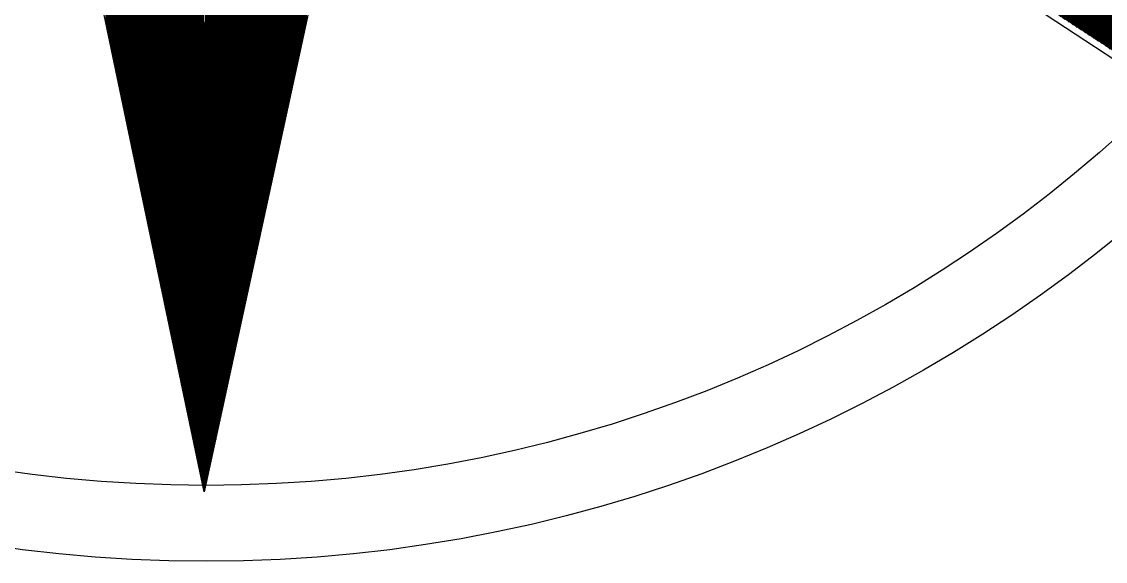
# Model space of a CAD drawing. Extents: x 5688 to 6046, y 8075 to 8432.
# Drawn here: x 5844.3 to 5978.6, y 8074.8 to 8141.7 of the extents above; entities that cross this region are included whole.
import ezdxf

# ---------------------------------------------------------------- set-up
doc = ezdxf.new("R2010")
doc.units = 0
doc.header["$LTSCALE"] = 1000
doc.header["$MEASUREMENT"] = 0
doc.layers.get('0').update_dxf_attribs({"linetype": 'CONTINUOUS'})
doc.layers.add('2D', color=7, linetype='CONTINUOUS')

# ---------------------------------------------------------------- blocks, each defined once
blk = doc.blocks.new('*X1')
at = {"color": 0}
for p, q in [((26497.5, 19348.8), (26503.1, 19348.8)), ((26497.5, 18048.8), (26497.5, 19348.5)), ((26497.8, 19350), (26502.8, 19350)), ((26498.1, 19351.2), (26502.6, 19351.2)), ((26498.4, 19352.5), (26502.3, 19352.5)), ((26498.6, 19353.8), (26502.1, 19353.8)), ((26498.8, 18050.7), (26498.8, 19354.3)), ((26498.9, 19355), (26501.8, 19355)), ((26499.2, 19356.2), (26501.5, 19356.2)), ((26499.4, 19357.5), (26501.3, 19357.5)), ((26499.7, 19358.8), (26501, 19358.8)), ((26500, 19360), (26500.7, 19360)), ((26501.2, 18054.3), (26501.2, 19357.6)), ((26502.5, 18056.1), (26502.5, 19351.6)), ((26494.8, 19336.2), (26505.7, 19336.2)), ((26495, 18045.2), (26495, 19337)), ((26495.1, 19337.5), (26505.5, 19337.5)), ((26495.4, 19338.8), (26505.2, 19338.8)), ((26495.6, 19340), (26504.9, 19340)), ((26495.9, 19341.2), (26504.7, 19341.2)), ((26496.2, 18047), (26496.2, 19342.8)), ((26496.2, 19342.5), (26504.4, 19342.5)), ((26496.5, 19343.8), (26504.2, 19343.8)), ((26496.7, 19345), (26503.9, 19345)), ((26497, 19346.2), (26503.6, 19346.2)), ((26497.3, 19347.5), (26503.4, 19347.5)), ((26503.8, 18057.9), (26503.8, 19345.7)), ((26505, 18059.7), (26505, 19339.7)), ((26491.8, 19322.5), (26508.6, 19322.5)), ((26492.1, 19323.8), (26508.4, 19323.8)), ((26492.4, 19325), (26508.1, 19325)), ((26492.5, 18041.6), (26492.5, 19325.5)), ((26492.7, 19326.2), (26507.8, 19326.2)), ((26492.9, 19327.5), (26507.6, 19327.5)), ((26493.2, 19328.8), (26507.3, 19328.8)), ((26493.5, 19330), (26507, 19330)), ((26493.7, 19331.2), (26506.8, 19331.2)), ((26493.8, 18043.4), (26493.8, 19331.3)), ((26494, 19332.5), (26506.5, 19332.5)), ((26494.3, 19333.8), (26506.3, 19333.8)), ((26494.6, 19335), (26506, 19335)), ((26506.2, 18061.5), (26506.2, 19333.8)), ((26507.5, 18063.4), (26507.5, 19327.8)), ((26508.8, 18065.2), (26508.8, 19321.8)), ((26488.8, 18036.1), (26488.8, 19308.3)), ((26488.9, 19308.8), (26511.5, 19308.8)), ((26489.1, 19310), (26511.2, 19310)), ((26489.4, 19311.2), (26511, 19311.2)), ((26489.7, 19312.5), (26510.7, 19312.5)), ((26489.9, 19313.8), (26510.4, 19313.8)), ((26490, 18038), (26490, 19314)), ((26490.2, 19315), (26510.2, 19315)), ((26490.5, 19316.2), (26509.9, 19316.2)), ((26490.8, 19317.5), (26509.7, 19317.5)), ((26491, 19318.8), (26509.4, 19318.8)), ((26491.2, 18039.8), (26491.2, 19319.8)), ((26491.3, 19320), (26509.1, 19320)), ((26491.6, 19321.2), (26508.9, 19321.2)), ((26510, 18067), (26510, 19315.9)), ((26511.2, 18068.8), (26511.2, 19309.9)), ((26485.9, 19295), (26514.4, 19295)), ((26486.1, 19296.2), (26514.1, 19296.2)), ((26486.2, 18032.5), (26486.2, 19296.8)), ((26486.4, 19297.5), (26513.9, 19297.5)), ((26486.7, 19298.8), (26513.6, 19298.8)), ((26486.9, 19300), (26513.3, 19300)), ((26487.2, 19301.2), (26513.1, 19301.2)), ((26487.5, 19302.5), (26512.8, 19302.5)), ((26487.5, 18034.3), (26487.5, 19302.5)), ((26487.8, 19303.8), (26512.5, 19303.8)), ((26488, 19305), (26512.3, 19305)), ((26488.3, 19306.2), (26512, 19306.2)), ((26488.6, 19307.5), (26511.8, 19307.5)), ((26512.5, 18070.6), (26512.5, 19304)), ((26513.8, 18072.4), (26513.8, 19298)), ((26483.1, 19282.5), (26517, 19282.5)), ((26483.4, 19283.8), (26516.7, 19283.8)), ((26483.7, 19285), (26516.5, 19285)), ((26483.8, 18036.1), (26483.8, 19285.3)), ((26484, 19286.2), (26516.2, 19286.2)), ((26484.2, 19287.5), (26516, 19287.5)), ((26484.5, 19288.8), (26515.7, 19288.8)), ((26484.8, 19290), (26515.4, 19290)), ((26485, 19291.2), (26515.2, 19291.2)), ((26485, 18034.3), (26485, 19291)), ((26485.3, 19292.5), (26514.9, 19292.5)), ((26485.6, 19293.8), (26514.6, 19293.8)), ((26515, 18074.3), (26515, 19292)), ((26516.2, 18076.1), (26516.2, 19286.1)), ((26480, 18041.6), (26480, 19268)), ((26480.2, 19268.8), (26519.9, 19268.8)), ((26480.4, 19270), (26519.6, 19270)), ((26480.7, 19271.2), (26519.4, 19271.2)), ((26481, 19272.5), (26519.1, 19272.5)), ((26481.2, 19273.8), (26518.8, 19273.8)), ((26481.2, 18039.8), (26481.2, 19273.8)), ((26481.5, 19275), (26518.6, 19275)), ((26481.8, 19276.2), (26518.3, 19276.2)), ((26482.1, 19277.5), (26518.1, 19277.5)), ((26482.3, 19278.8), (26517.8, 19278.8)), ((26482.5, 18038), (26482.5, 19279.5)), ((26482.6, 19280), (26517.5, 19280)), ((26482.9, 19281.2), (26517.3, 19281.2)), ((26517.5, 18077.9), (26517.5, 19280.1)), ((26518.8, 18079.7), (26518.8, 19274.2)), ((26520, 18081.5), (26520, 19268.2)), ((26477.2, 19255), (26522.8, 19255)), ((26477.4, 19256.2), (26522.5, 19256.2)), ((26477.5, 18045.3), (26477.5, 19256.5)), ((26477.7, 19257.5), (26522.2, 19257.5)), ((26478, 19258.8), (26522, 19258.8)), ((26478.3, 19260), (26521.7, 19260)), ((26478.5, 19261.2), (26521.5, 19261.2)), ((26478.8, 19262.5), (26521.2, 19262.5)), ((26478.8, 18043.5), (26478.8, 19262.3)), ((26479.1, 19263.8), (26520.9, 19263.8)), ((26479.3, 19265), (26520.7, 19265)), ((26479.6, 19266.2), (26520.4, 19266.2)), ((26479.9, 19267.5), (26520.1, 19267.5)), ((26521.2, 18083.3), (26521.2, 19262.2)), ((26522.5, 18085.1), (26522.5, 19256.3)), ((26474.2, 19241.2), (26525.7, 19241.2)), ((26474.4, 19242.5), (26525.4, 19242.5)), ((26474.7, 19243.8), (26525.1, 19243.8)), ((26475, 19245), (26524.9, 19245)), ((26475, 18048.9), (26475, 19245)), ((26475.3, 19246.2), (26524.6, 19246.2)), ((26475.5, 19247.5), (26524.3, 19247.5)), ((26475.8, 19248.8), (26524.1, 19248.8)), ((26476.1, 19250), (26523.8, 19250)), ((26476.2, 18047.1), (26476.2, 19250.8)), ((26476.4, 19251.2), (26523.6, 19251.2)), ((26476.6, 19252.5), (26523.3, 19252.5)), ((26476.9, 19253.8), (26523, 19253.8)), ((26523.8, 18087), (26523.8, 19250.3)), ((26525, 18088.8), (26525, 19244.4)), ((26471.2, 18054.4), (26471.2, 19227.8)), ((26471.5, 19228.8), (26528.3, 19228.8)), ((26471.7, 19230), (26528, 19230)), ((26472, 19231.2), (26527.8, 19231.2)), ((26472.3, 19232.5), (26527.5, 19232.5)), ((26472.5, 19233.8), (26527.2, 19233.8)), ((26472.5, 18052.6), (26472.5, 19233.5)), ((26472.8, 19235), (26527, 19235)), ((26473.1, 19236.2), (26526.7, 19236.2)), ((26473.4, 19237.5), (26526.4, 19237.5)), ((26473.6, 19238.8), (26526.2, 19238.8)), ((26473.8, 18050.8), (26473.8, 19239.3)), ((26473.9, 19240), (26525.9, 19240)), ((26526.2, 18090.6), (26526.2, 19238.4)), ((26527.5, 18092.4), (26527.5, 19232.4)), ((26468.5, 19215), (26531.2, 19215)), ((26468.7, 19216.2), (26530.9, 19216.2)), ((26468.8, 18058.1), (26468.8, 19216.3)), ((26469, 19217.5), (26530.6, 19217.5)), ((26469.3, 19218.8), (26530.4, 19218.8)), ((26469.6, 19220), (26530.1, 19220)), ((26469.8, 19221.2), (26529.8, 19221.2)), ((26470, 18056.3), (26470, 19222)), ((26470.1, 19222.5), (26529.6, 19222.5)), ((26470.4, 19223.8), (26529.3, 19223.8)), ((26470.6, 19225), (26529.1, 19225)), ((26470.9, 19226.2), (26528.8, 19226.2)), ((26471.2, 19227.5), (26528.5, 19227.5)), ((26528.8, 18094.2), (26528.8, 19226.5)), ((26530, 18096), (26530, 19220.5)), ((26531.2, 18097.8), (26531.2, 19214.6)), ((26465.5, 19201.2), (26534, 19201.2)), ((26465.8, 19202.5), (26533.8, 19202.5)), ((26466, 19203.8), (26533.5, 19203.8)), ((26466.2, 18061.7), (26466.2, 19204.8)), ((26466.3, 19205), (26533.3, 19205)), ((26466.6, 19206.2), (26533, 19206.2)), ((26466.8, 19207.5), (26532.7, 19207.5)), ((26467.1, 19208.8), (26532.5, 19208.8)), ((26467.4, 19210), (26532.2, 19210)), ((26467.5, 18059.9), (26467.5, 19210.5)), ((26467.7, 19211.2), (26531.9, 19211.2)), ((26467.9, 19212.5), (26531.7, 19212.5)), ((26468.2, 19213.8), (26531.4, 19213.8)), ((26532.5, 18099.7), (26532.5, 19208.6)), ((26533.8, 18101.5), (26533.8, 19202.6)), ((26462.5, 19187.5), (26536.9, 19187.5)), ((26462.5, 18067.2), (26462.5, 19187.5)), ((26462.8, 19188.8), (26536.7, 19188.8)), ((26463, 19190), (26536.4, 19190)), ((26463.3, 19191.2), (26536.1, 19191.2)), ((26463.6, 19192.5), (26535.9, 19192.5)), ((26463.8, 19193.8), (26535.6, 19193.8)), ((26463.8, 18065.4), (26463.8, 19193.3)), ((26464.1, 19195), (26535.4, 19195)), ((26464.4, 19196.2), (26535.1, 19196.2)), ((26464.7, 19197.5), (26534.8, 19197.5)), ((26464.9, 19198.8), (26534.6, 19198.8)), ((26465, 18063.6), (26465, 19199)), ((26465.2, 19200), (26534.3, 19200)), ((26535, 18103.3), (26535, 19196.7)), ((26536.2, 18105.1), (26536.2, 19190.7)), ((26459.8, 19175), (26539.5, 19175)), ((26460, 19176.2), (26539.3, 19176.2)), ((26460, 18070.9), (26460, 19176)), ((26460.3, 19177.5), (26539, 19177.5)), ((26460.6, 19178.8), (26538.8, 19178.8)), ((26460.9, 19180), (26538.5, 19180)), ((26461.1, 19181.2), (26538.2, 19181.2)), ((26461.2, 18069.1), (26461.2, 19181.8)), ((26461.4, 19182.5), (26538, 19182.5)), ((26461.7, 19183.8), (26537.7, 19183.8)), ((26461.9, 19185), (26537.5, 19185)), ((26462.2, 19186.2), (26537.2, 19186.2)), ((26537.5, 18106.9), (26537.5, 19184.8)), ((26538.8, 18108.7), (26538.8, 19178.8)), ((26456.8, 19161.2), (26542.4, 19161.2)), ((26457.1, 19162.5), (26542.2, 19162.5)), ((26457.3, 19163.8), (26541.9, 19163.8)), ((26457.5, 18074.6), (26457.5, 19164.5)), ((26457.6, 19165), (26541.6, 19165)), ((26457.9, 19166.2), (26541.4, 19166.2)), ((26458.1, 19167.5), (26541.1, 19167.5)), ((26458.4, 19168.8), (26540.9, 19168.8)), ((26458.7, 19170), (26540.6, 19170)), ((26458.8, 18072.7), (26458.8, 19170.3)), ((26459, 19171.2), (26540.3, 19171.2)), ((26459.2, 19172.5), (26540.1, 19172.5)), ((26459.5, 19173.8), (26539.8, 19173.8)), ((26540, 18110.5), (26540, 19172.8)), ((26541.2, 18112.4), (26541.2, 19166.9)), ((26542.5, 18114.2), (26542.5, 19160.9)), ((26453.8, 19147.5), (26545.3, 19147.5)), ((26453.8, 18080), (26453.8, 19147.3)), ((26454.1, 19148.8), (26545.1, 19148.8)), ((26454.3, 19150), (26544.8, 19150)), ((26454.6, 19151.2), (26544.5, 19151.2)), ((26454.9, 19152.5), (26544.3, 19152.5)), ((26455, 18078.2), (26455, 19153)), ((26455.2, 19153.8), (26544, 19153.8)), ((26455.4, 19155), (26543.7, 19155)), ((26455.7, 19156.2), (26543.5, 19156.2)), ((26456, 19157.5), (26543.2, 19157.5)), ((26456.2, 19158.8), (26543, 19158.8)), ((26456.2, 18076.4), (26456.2, 19158.8)), ((26456.5, 19160), (26542.7, 19160)), ((26543.8, 18116), (26543.8, 19155)), ((26545, 18117.8), (26545, 19149)), ((26450.8, 19133.8), (26548.2, 19133.8)), ((26451.1, 19135), (26547.9, 19135)), ((26451.2, 18083.7), (26451.2, 19135.8)), ((26451.3, 19136.2), (26547.7, 19136.2)), ((26451.6, 19137.5), (26547.4, 19137.5)), ((26451.9, 19138.8), (26547.2, 19138.8)), ((26452.2, 19140), (26546.9, 19140)), ((26452.4, 19141.2), (26546.6, 19141.2)), ((26452.5, 18081.9), (26452.5, 19141.5)), ((26452.7, 19142.5), (26546.4, 19142.5)), ((26453, 19143.8), (26546.1, 19143.8)), ((26453.3, 19145), (26545.8, 19145)), ((26453.5, 19146.2), (26545.6, 19146.2)), ((26546.2, 18119.6), (26546.2, 19143)), ((26547.5, 18121.4), (26547.5, 19137.1)), ((26448.1, 19121.2), (26550.8, 19121.2)), ((26448.4, 19122.5), (26550.6, 19122.5)), ((26448.6, 19123.8), (26550.3, 19123.8)), ((26448.8, 18087.4), (26448.8, 19124.3)), ((26448.9, 19125), (26550, 19125)), ((26449.2, 19126.2), (26549.8, 19126.2)), ((26449.4, 19127.5), (26549.5, 19127.5)), ((26449.7, 19128.8), (26549.2, 19128.8)), ((26450, 19130), (26549, 19130)), ((26450, 18085.5), (26450, 19130)), ((26450.3, 19131.2), (26548.7, 19131.2)), ((26450.5, 19132.5), (26548.5, 19132.5)), ((26548.8, 18123.2), (26548.8, 19131.1)), ((26550, 18125.1), (26550, 19125.2)), ((26445, 18092.8), (26445, 19107)), ((26445.1, 19107.5), (26553.7, 19107.5)), ((26445.4, 19108.8), (26553.4, 19108.8)), ((26445.6, 19110), (26553.2, 19110)), ((26445.9, 19111.2), (26552.9, 19111.2)), ((26446.2, 18091), (26446.2, 19112.8)), ((26446.2, 19112.5), (26552.7, 19112.5)), ((26446.5, 19113.8), (26552.4, 19113.8)), ((26446.7, 19115), (26552.1, 19115)), ((26447, 19116.2), (26551.9, 19116.2)), ((26447.3, 19117.5), (26551.6, 19117.5)), ((26447.5, 19118.8), (26551.3, 19118.8)), ((26447.5, 18089.2), (26447.5, 19118.5)), ((26447.8, 19120), (26551.1, 19120)), ((26551.2, 18126.9), (26551.2, 19119.2)), ((26552.5, 18128.7), (26552.5, 19113.2)), ((26553.8, 18130.5), (26553.8, 19107.3)), ((26442.1, 19093.8), (26556.6, 19093.8)), ((26442.4, 19095), (26556.3, 19095)), ((26442.5, 18096.5), (26442.5, 19095.5)), ((26442.7, 19096.2), (26556.1, 19096.2)), ((26442.9, 19097.5), (26555.8, 19097.5)), ((26443.2, 19098.8), (26555.5, 19098.8)), ((26443.5, 19100), (26555.3, 19100)), ((26443.7, 19101.2), (26555, 19101.2)), ((26443.8, 18094.7), (26443.8, 19101.3)), ((26444, 19102.5), (26554.8, 19102.5)), ((26444.3, 19103.8), (26554.5, 19103.8)), ((26444.6, 19105), (26554.2, 19105)), ((26444.8, 19106.2), (26554, 19106.2)), ((26555, 18132.3), (26555, 19101.3)), ((26556.2, 18134.1), (26556.2, 19095.4)), ((26439.1, 19080), (26559.5, 19080)), ((26439.4, 19081.2), (26559.2, 19081.2)), ((26439.7, 19082.5), (26558.9, 19082.5)), ((26439.9, 19083.8), (26558.7, 19083.8)), ((26440, 18100.2), (26440, 19084)), ((26440.2, 19085), (26558.4, 19085)), ((26440.5, 19086.2), (26558.2, 19086.2)), ((26440.8, 19087.5), (26557.9, 19087.5)), ((26441, 19088.8), (26557.6, 19088.8)), ((26441.2, 18098.3), (26441.2, 19089.8)), ((26441.3, 19090), (26557.4, 19090)), ((26441.6, 19091.2), (26557.1, 19091.2)), ((26441.8, 19092.5), (26556.9, 19092.5)), ((26557.5, 18135.9), (26557.5, 19089.4)), ((26558.8, 18137.8), (26558.8, 19083.4)), ((26436.2, 18105.7), (26436.2, 19066.8)), ((26436.4, 19067.5), (26562.1, 19067.5)), ((26436.7, 19068.8), (26561.8, 19068.8)), ((26436.9, 19070), (26561.6, 19070)), ((26437.2, 19071.2), (26561.3, 19071.2)), ((26437.5, 19072.5), (26561, 19072.5)), ((26437.5, 18103.8), (26437.5, 19072.5)), ((26437.8, 19073.8), (26560.8, 19073.8)), ((26438, 19075), (26560.5, 19075)), ((26438.3, 19076.2), (26560.3, 19076.2)), ((26438.6, 19077.5), (26560, 19077.5)), ((26438.8, 19078.8), (26559.7, 19078.8)), ((26438.8, 18102), (26438.8, 19078.3)), ((26560, 18139.6), (26560, 19077.5)), ((26561.2, 18141.4), (26561.2, 19071.5)), ((26433.4, 19053.8), (26565, 19053.8)), ((26433.7, 19055), (26564.7, 19055)), ((26433.8, 18109.3), (26433.8, 19055.3)), ((26434, 19056.2), (26564.5, 19056.2)), ((26434.2, 19057.5), (26564.2, 19057.5)), ((26434.5, 19058.8), (26563.9, 19058.8)), ((26434.8, 19060), (26563.7, 19060)), ((26435, 19061.2), (26563.4, 19061.2)), ((26435, 18107.5), (26435, 19061)), ((26435.3, 19062.5), (26563.1, 19062.5)), ((26435.6, 19063.8), (26562.9, 19063.8)), ((26435.9, 19065), (26562.6, 19065)), ((26436.1, 19066.2), (26562.4, 19066.2)), ((26562.5, 18143.2), (26562.5, 19065.6)), ((26563.8, 18145), (26563.8, 19059.6)), ((26565, 18146.8), (26565, 19053.6)), ((26430.4, 19040), (26567.9, 19040)), ((26430.7, 19041.2), (26567.6, 19041.2)), ((26431, 19042.5), (26567.3, 19042.5)), ((26431.2, 19043.8), (26567.1, 19043.8)), ((26431.2, 18113), (26431.2, 19043.8)), ((26431.5, 19045), (26566.8, 19045)), ((26431.8, 19046.2), (26566.6, 19046.2)), ((26432.1, 19047.5), (26566.3, 19047.5)), ((26432.3, 19048.8), (26566, 19048.8)), ((26432.5, 18111.1), (26432.5, 19049.5)), ((26432.6, 19050), (26565.8, 19050)), ((26432.9, 19051.2), (26565.5, 19051.2)), ((26433.1, 19052.5), (26565.2, 19052.5)), ((26566.2, 18148.6), (26566.2, 19047.7)), ((26567.5, 18150.5), (26567.5, 19041.7)), ((26427.4, 19026.2), (26570.7, 19026.2)), ((26427.5, 18118.5), (26427.5, 19026.5)), ((26427.7, 19027.5), (26570.5, 19027.5)), ((26428, 19028.8), (26570.2, 19028.8)), ((26428.3, 19030), (26570, 19030)), ((26428.5, 19031.2), (26569.7, 19031.2)), ((26428.8, 19032.5), (26569.4, 19032.5)), ((26428.8, 18116.6), (26428.8, 19032.3)), ((26429.1, 19033.8), (26569.2, 19033.8)), ((26429.3, 19035), (26568.9, 19035)), ((26429.6, 19036.2), (26568.6, 19036.2)), ((26429.9, 19037.5), (26568.4, 19037.5)), ((26430, 18114.8), (26430, 19038)), ((26430.2, 19038.8), (26568.1, 19038.8)), ((26568.8, 18152.3), (26568.8, 19035.8)), ((26570, 18154.1), (26570, 19029.8)), ((26424.7, 19013.8), (26573.4, 19013.8)), ((26425, 19015), (26573.1, 19015)), ((26425, 18122.1), (26425, 19015)), ((26425.3, 19016.2), (26572.8, 19016.2)), ((26425.5, 19017.5), (26572.6, 19017.5)), ((26425.8, 19018.8), (26572.3, 19018.8)), ((26426.1, 19020), (26572.1, 19020)), ((26426.2, 18120.3), (26426.2, 19020.8)), ((26426.3, 19021.2), (26571.8, 19021.2)), ((26426.6, 19022.5), (26571.5, 19022.5)), ((26426.9, 19023.8), (26571.3, 19023.8)), ((26427.2, 19025), (26571, 19025)), ((26571.2, 18155.9), (26571.2, 19023.8)), ((26572.5, 18157.7), (26572.5, 19017.9)), ((26421.7, 19000), (26576.3, 19000)), ((26422, 19001.2), (26576, 19001.2)), ((26422.3, 19002.5), (26575.7, 19002.5)), ((26422.5, 19003.8), (26575.5, 19003.8)), ((26422.5, 18125.8), (26422.5, 19003.5)), ((26422.8, 19005), (26575.2, 19005)), ((26423.1, 19006.2), (26574.9, 19006.2)), ((26423.4, 19007.5), (26574.7, 19007.5)), ((26423.6, 19008.8), (26574.4, 19008.8)), ((26423.8, 18123.9), (26423.8, 19009.3)), ((26423.9, 19010), (26574.2, 19010)), ((26424.2, 19011.2), (26573.9, 19011.2)), ((26424.4, 19012.5), (26573.6, 19012.5)), ((26573.8, 18159.5), (26573.8, 19011.9)), ((26575, 18161.3), (26575, 19006)), ((26576.2, 18163.2), (26576.2, 19000)), ((26418.7, 18986.2), (26579.1, 18986.2)), ((26418.8, 18131.3), (26418.8, 18986.3)), ((26419, 18987.5), (26578.9, 18987.5)), ((26419.3, 18988.8), (26578.6, 18988.8)), ((26419.6, 18990), (26578.3, 18990)), ((26419.8, 18991.2), (26578.1, 18991.2)), ((26420, 18129.4), (26420, 18992)), ((26420.1, 18992.5), (26577.8, 18992.5)), ((26420.4, 18993.8), (26577.6, 18993.8)), ((26420.6, 18995), (26577.3, 18995)), ((26420.9, 18996.2), (26577, 18996.2)), ((26421.2, 18127.6), (26421.2, 18997.8)), ((26421.2, 18997.5), (26576.8, 18997.5)), ((26421.5, 18998.8), (26576.5, 18998.8)), ((26577.5, 18165), (26577.5, 18994)), ((26578.8, 18166.8), (26578.8, 18988.1)), ((26415.8, 18972.5), (26582, 18972.5)), ((26416, 18973.8), (26581.8, 18973.8)), ((26416.2, 18134.9), (26416.2, 18974.8)), ((26416.3, 18975), (26581.5, 18975)), ((26416.6, 18976.2), (26581.2, 18976.2)), ((26416.8, 18977.5), (26581, 18977.5)), ((26417.1, 18978.8), (26580.7, 18978.8)), ((26417.4, 18980), (26580.4, 18980)), ((26417.5, 18133.1), (26417.5, 18980.5)), ((26417.7, 18981.2), (26580.2, 18981.2)), ((26417.9, 18982.5), (26579.9, 18982.5)), ((26418.2, 18983.8), (26579.7, 18983.8)), ((26418.5, 18985), (26579.4, 18985)), ((26580, 18168.6), (26580, 18982.1)), ((26581.2, 18170.4), (26581.2, 18976.2)), ((26413, 18960), (26584.6, 18960)), ((26413.3, 18961.2), (26584.4, 18961.2)), ((26413.6, 18962.5), (26584.1, 18962.5)), ((26413.8, 18963.8), (26583.9, 18963.8)), ((26413.8, 18138.6), (26413.8, 18963.3)), ((26414.1, 18965), (26583.6, 18965)), ((26414.4, 18966.2), (26583.3, 18966.2)), ((26414.7, 18967.5), (26583.1, 18967.5)), ((26414.9, 18968.8), (26582.8, 18968.8)), ((26415, 18136.7), (26415, 18969)), ((26415.2, 18970), (26582.5, 18970)), ((26415.5, 18971.2), (26582.3, 18971.2)), ((26582.5, 18172.2), (26582.5, 18970.2)), ((26583.8, 18174), (26583.8, 18964.2)), ((26410, 18946.2), (26587.5, 18946.2)), ((26410, 18144.1), (26410, 18946)), ((26410.3, 18947.5), (26587.3, 18947.5)), ((26410.6, 18948.8), (26587, 18948.8)), ((26410.9, 18950), (26586.7, 18950)), ((26411.1, 18951.2), (26586.5, 18951.2)), ((26411.2, 18142.2), (26411.2, 18951.8)), ((26411.4, 18952.5), (26586.2, 18952.5)), ((26411.7, 18953.8), (26586, 18953.8)), ((26411.9, 18955), (26585.7, 18955)), ((26412.2, 18956.2), (26585.4, 18956.2)), ((26412.5, 18957.5), (26585.2, 18957.5)), ((26412.5, 18140.4), (26412.5, 18957.5)), ((26412.8, 18958.8), (26584.9, 18958.8)), ((26585, 18175.9), (26585, 18958.3)), ((26586.2, 18177.7), (26586.2, 18952.3)), ((26587.5, 18179.5), (26587.5, 18946.4)), ((26407.1, 18932.5), (26590.4, 18932.5)), ((26407.3, 18933.8), (26590.1, 18933.8)), ((26407.5, 18147.7), (26407.5, 18934.5)), ((26407.6, 18935), (26589.9, 18935)), ((26407.9, 18936.2), (26589.6, 18936.2)), ((26408.1, 18937.5), (26589.4, 18937.5)), ((26408.4, 18938.8), (26589.1, 18938.8)), ((26408.7, 18940), (26588.8, 18940)), ((26408.8, 18145.9), (26408.8, 18940.3)), ((26409, 18941.2), (26588.6, 18941.2)), ((26409.2, 18942.5), (26588.3, 18942.5)), ((26409.5, 18943.8), (26588, 18943.8)), ((26409.8, 18945), (26587.8, 18945)), ((26588.8, 18181.3), (26588.8, 18940.4)), ((26590, 18183.1), (26590, 18934.4)), ((26404.1, 18918.8), (26593.3, 18918.8)), ((26404.3, 18920), (26593, 18920)), ((26404.6, 18921.2), (26592.8, 18921.2)), ((26404.9, 18922.5), (26592.5, 18922.5)), ((26405, 18151.4), (26405, 18923)), ((26405.2, 18923.8), (26592.2, 18923.8)), ((26405.4, 18925), (26592, 18925)), ((26405.7, 18926.2), (26591.7, 18926.2)), ((26406, 18927.5), (26591.5, 18927.5)), ((26406.2, 18928.8), (26591.2, 18928.8)), ((26406.2, 18149.6), (26406.2, 18928.8)), ((26406.5, 18930), (26590.9, 18930)), ((26406.8, 18931.2), (26590.7, 18931.2)), ((26591.2, 18184.9), (26591.2, 18928.5)), ((26592.5, 18186.7), (26592.5, 18922.5)), ((26401.2, 18156.9), (26401.2, 18905.8)), ((26401.3, 18906.2), (26595.9, 18906.2)), ((26401.6, 18907.5), (26595.7, 18907.5)), ((26401.9, 18908.8), (26595.4, 18908.8)), ((26402.2, 18910), (26595.1, 18910)), ((26402.4, 18911.2), (26594.9, 18911.2)), ((26402.5, 18155), (26402.5, 18911.5)), ((26402.7, 18912.5), (26594.6, 18912.5)), ((26403, 18913.8), (26594.3, 18913.8)), ((26403.3, 18915), (26594.1, 18915)), ((26403.5, 18916.2), (26593.8, 18916.2)), ((26403.8, 18917.5), (26593.6, 18917.5)), ((26403.8, 18153.2), (26403.8, 18917.3)), ((26593.8, 18188.6), (26593.8, 18916.6)), ((26595, 18190.4), (26595, 18910.6)), ((26398.4, 18892.5), (26598.8, 18892.5)), ((26398.6, 18893.8), (26598.5, 18893.8)), ((26398.8, 18160.5), (26398.8, 18894.3)), ((26398.9, 18895), (26598.3, 18895)), ((26399.2, 18896.2), (26598, 18896.2)), ((26399.4, 18897.5), (26597.7, 18897.5)), ((26399.7, 18898.8), (26597.5, 18898.8)), ((26400, 18900), (26597.2, 18900)), ((26400, 18158.7), (26400, 18900)), ((26400.3, 18901.2), (26597, 18901.2)), ((26400.5, 18902.5), (26596.7, 18902.5)), ((26400.8, 18903.8), (26596.4, 18903.8)), ((26401.1, 18905), (26596.2, 18905)), ((26596.2, 18192.2), (26596.2, 18904.6)), ((26597.5, 18194), (26597.5, 18898.7)), ((26598.8, 18195.8), (26598.8, 18892.7)), ((26395.4, 18878.8), (26601.7, 18878.8)), ((26395.6, 18880), (26601.4, 18880)), ((26395.9, 18881.2), (26601.2, 18881.2)), ((26396.2, 18164.2), (26396.2, 18882.8)), ((26396.2, 18882.5), (26600.9, 18882.5)), ((26396.5, 18883.8), (26600.6, 18883.8)), ((26396.7, 18885), (26600.4, 18885)), ((26397, 18886.2), (26600.1, 18886.2)), ((26397.3, 18887.5), (26599.8, 18887.5)), ((26397.5, 18888.8), (26599.6, 18888.8)), ((26397.5, 18162.4), (26397.5, 18888.5)), ((26397.8, 18890), (26599.3, 18890)), ((26398.1, 18891.2), (26599.1, 18891.2)), ((26600, 18197.6), (26600, 18886.8)), ((26601.2, 18199.4), (26601.2, 18880.8)), ((26392.4, 18865), (26604.6, 18865)), ((26392.5, 18169.7), (26392.5, 18865.5)), ((26392.7, 18866.2), (26604.3, 18866.2)), ((26392.9, 18867.5), (26604, 18867.5)), ((26393.2, 18868.8), (26603.8, 18868.8)), ((26393.5, 18870), (26603.5, 18870)), ((26393.7, 18871.2), (26603.3, 18871.2)), ((26393.8, 18167.8), (26393.8, 18871.3)), ((26394, 18872.5), (26603, 18872.5)), ((26394.3, 18873.8), (26602.7, 18873.8)), ((26394.6, 18875), (26602.5, 18875)), ((26394.8, 18876.2), (26602.2, 18876.2)), ((26395, 18166), (26395, 18877)), ((26395.1, 18877.5), (26601.9, 18877.5)), ((26602.5, 18201.3), (26602.5, 18874.8)), ((26603.8, 18203.1), (26603.8, 18868.9)), ((26389.7, 18852.5), (26607.2, 18852.5)), ((26389.9, 18853.8), (26606.9, 18853.8)), ((26390, 18173.3), (26390, 18854)), ((26390.2, 18855), (26606.7, 18855)), ((26390.5, 18856.2), (26606.4, 18856.2)), ((26390.8, 18857.5), (26606.1, 18857.5)), ((26391, 18858.8), (26605.9, 18858.8)), ((26391.2, 18171.5), (26391.2, 18859.8)), ((26391.3, 18860), (26605.6, 18860)), ((26391.6, 18861.2), (26605.4, 18861.2)), ((26391.8, 18862.5), (26605.1, 18862.5)), ((26392.1, 18863.8), (26604.8, 18863.8)), ((26605, 18204.9), (26605, 18862.9)), ((26606.2, 18206.7), (26606.2, 18857)), ((26386.7, 18838.8), (26610.1, 18838.8)), ((26386.9, 18840), (26609.8, 18840)), ((26387.2, 18841.2), (26609.5, 18841.2)), ((26387.5, 18842.5), (26609.3, 18842.5)), ((26387.5, 18177), (26387.5, 18842.5)), ((26387.8, 18843.8), (26609, 18843.8)), ((26388, 18845), (26608.8, 18845)), ((26388.3, 18846.2), (26608.5, 18846.2)), ((26388.6, 18847.5), (26608.2, 18847.5)), ((26388.8, 18848.8), (26608, 18848.8)), ((26388.8, 18175.2), (26388.8, 18848.3)), ((26389.1, 18850), (26607.7, 18850)), ((26389.4, 18851.2), (26607.4, 18851.2)), ((26607.5, 18208.5), (26607.5, 18851)), ((26608.8, 18210.3), (26608.8, 18845)), ((26610, 18212.1), (26610, 18839.1)), ((26383.7, 18825), (26613, 18825)), ((26383.8, 18182.5), (26383.8, 18825.3)), ((26384, 18826.2), (26612.7, 18826.2)), ((26384.2, 18827.5), (26612.4, 18827.5)), ((26384.5, 18828.8), (26612.2, 18828.8)), ((26384.8, 18830), (26611.9, 18830)), ((26385, 18831.2), (26611.6, 18831.2)), ((26385, 18180.7), (26385, 18831)), ((26385.3, 18832.5), (26611.4, 18832.5)), ((26385.6, 18833.8), (26611.1, 18833.8)), ((26385.9, 18835), (26610.9, 18835)), ((26386.1, 18836.2), (26610.6, 18836.2)), ((26386.2, 18178.8), (26386.2, 18836.8)), ((26386.4, 18837.5), (26610.3, 18837.5)), ((26611.2, 18214), (26611.2, 18833.1)), ((26612.5, 18215.8), (26612.5, 18827.2)), ((26380.7, 18811.2), (26615.8, 18811.2)), ((26381, 18812.5), (26615.6, 18812.5)), ((26381.2, 18813.8), (26615.3, 18813.8)), ((26381.2, 18186.1), (26381.2, 18813.8)), ((26381.5, 18815), (26615.1, 18815)), ((26381.8, 18816.2), (26614.8, 18816.2)), ((26382.1, 18817.5), (26614.5, 18817.5)), ((26382.3, 18818.8), (26614.3, 18818.8)), ((26382.5, 18184.3), (26382.5, 18819.5)), ((26382.6, 18820), (26614, 18820)), ((26382.9, 18821.2), (26613.7, 18821.2)), ((26383.1, 18822.5), (26613.5, 18822.5)), ((26383.4, 18823.8), (26613.2, 18823.8)), ((26613.8, 18217.6), (26613.8, 18821.2)), ((26615, 18219.4), (26615, 18815.2)), ((26378, 18798.8), (26618.5, 18798.8)), ((26378.3, 18800), (26618.2, 18800)), ((26378.5, 18801.2), (26617.9, 18801.2)), ((26378.8, 18802.5), (26617.7, 18802.5)), ((26378.8, 18189.8), (26378.8, 18802.3)), ((26379.1, 18803.8), (26617.4, 18803.8)), ((26379.3, 18805), (26617.1, 18805)), ((26379.6, 18806.2), (26616.9, 18806.2)), ((26379.9, 18807.5), (26616.6, 18807.5)), ((26380, 18188), (26380, 18808)), ((26380.2, 18808.8), (26616.4, 18808.8)), ((26380.4, 18810), (26616.1, 18810)), ((26616.2, 18221.2), (26616.2, 18809.3)), ((26617.5, 18223), (26617.5, 18803.3)), ((26375, 18785), (26621.3, 18785)), ((26375, 18195.3), (26375, 18785)), ((26375.3, 18786.2), (26621.1, 18786.2)), ((26375.5, 18787.5), (26620.8, 18787.5)), ((26375.8, 18788.8), (26620.6, 18788.8)), ((26376.1, 18790), (26620.3, 18790)), ((26376.2, 18193.5), (26376.2, 18790.8)), ((26376.3, 18791.2), (26620, 18791.2)), ((26376.6, 18792.5), (26619.8, 18792.5)), ((26376.9, 18793.8), (26619.5, 18793.8)), ((26377.2, 18795), (26619.2, 18795)), ((26377.4, 18796.2), (26619, 18796.2)), ((26377.5, 18191.6), (26377.5, 18796.5)), ((26377.7, 18797.5), (26618.7, 18797.5)), ((26618.8, 18224.8), (26618.8, 18797.4)), ((26620, 18226.7), (26620, 18791.4)), ((26621.2, 18228.5), (26621.2, 18785.4)), ((26373.8, 18197.1), (26373.8, 18779.3)), ((26373.9, 18780), (26622.4, 18780)), ((26374.2, 18781.2), (26622.1, 18781.2)), ((26374.4, 18782.5), (26621.9, 18782.5)), ((26374.7, 18783.8), (26621.6, 18783.8)), ((26622.5, 18230.3), (26622.5, 18779.5))]:
    blk.add_line(p, q, dxfattribs=at)

msp = doc.modelspace()

# ---------------------------------------------------------------- linework, layer by layer
at = {"layer": '2D', "color": 5, "linetype": 'CONTINUOUS'}
for points in [[(5929.31, 8220.51), (5985.95, 8132.89), (5900.19, 8189.12)], [(5889.18, 8185.83), (5866.92, 8083.41), (5845.88, 8183.74)]]:
    msp.add_lwpolyline(points, dxfattribs=at)
at = {"layer": '2D', "color": 5}
for radius in [178.69, 169.29]:
    msp.add_circle((5867.16, 8253.49), radius, dxfattribs=at)

# ---------------------------------------------------------------- block references
at = {"layer": '2D', "color": 5, "xscale": 0.1, "yscale": 0.1, "zscale": 0.1}
for p, rotation in [((6492.03, 11376), 225), ((8516.96, 10019.59), 180)]:
    msp.add_blockref('*X1', p, dxfattribs=dict(at, rotation=rotation))

doc.saveas('drawing.dxf')
